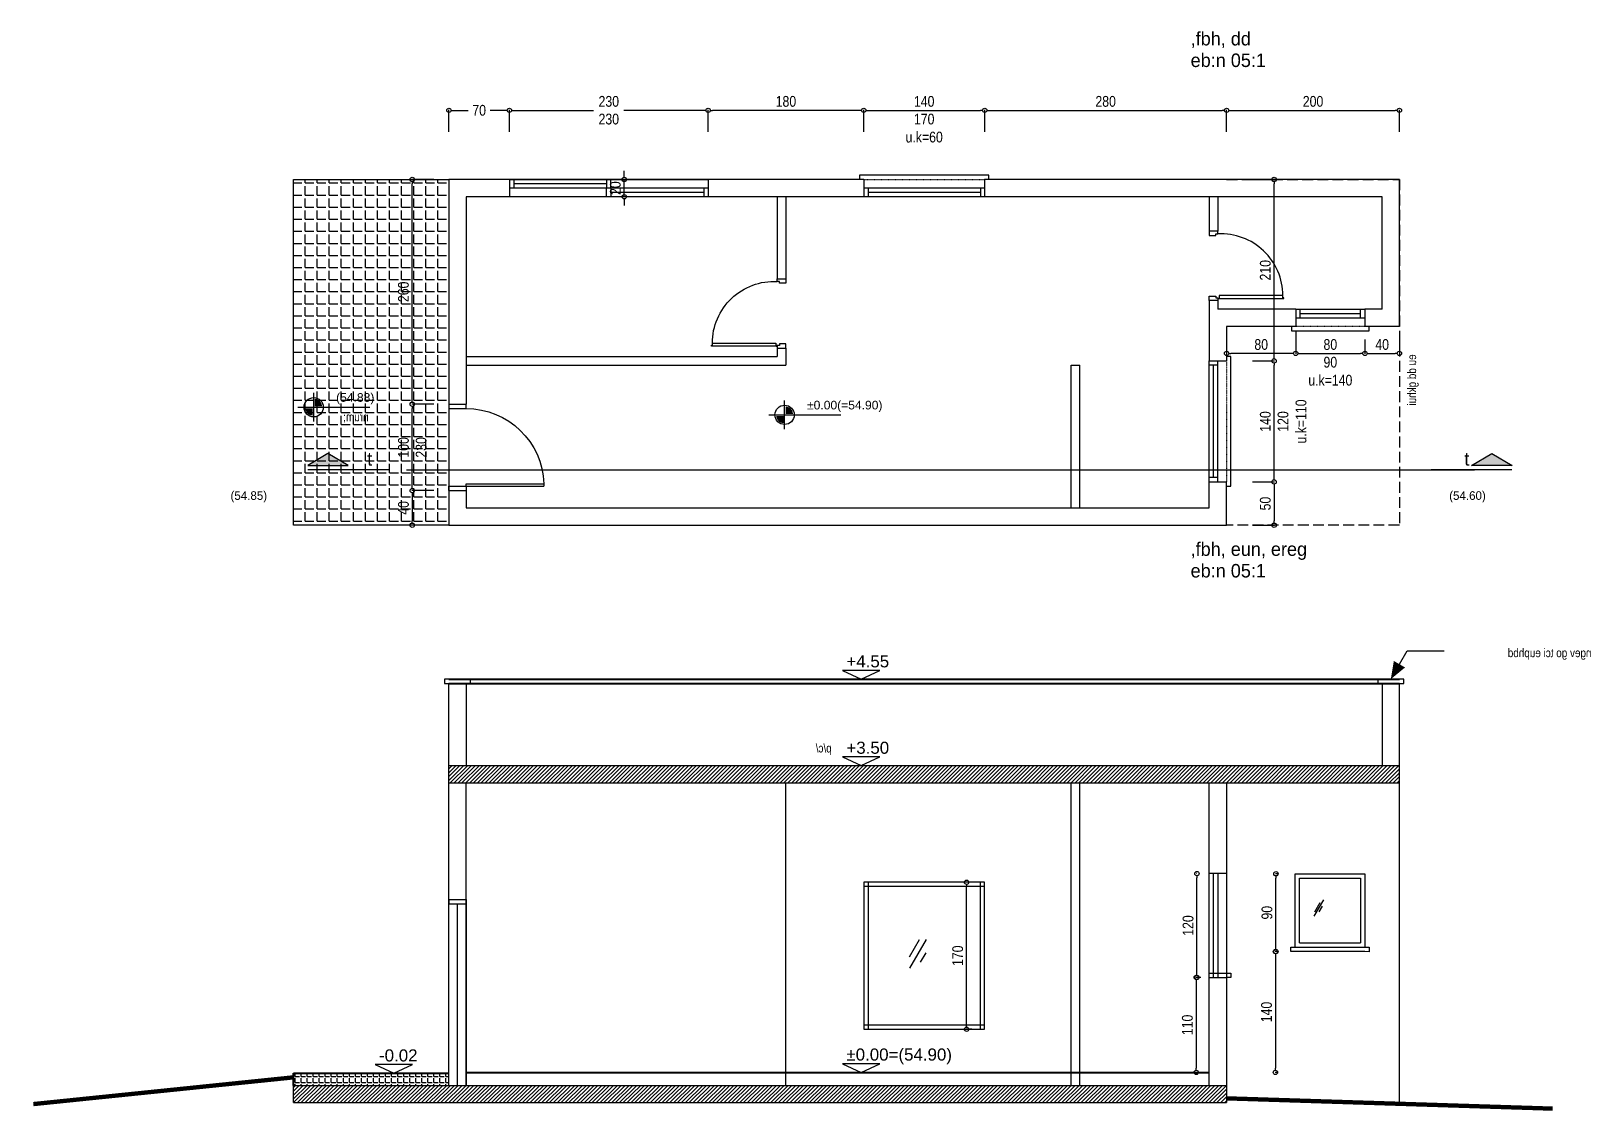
# Model space of a CAD drawing. Header units: millimetres. Extents: x 16987892 to 17014545, y 63475219 to 63484768.
# Drawn here: x 16997070 to 16998875, y 63480688 to 63481937 of the extents above; entities that cross this region are included whole.
import ezdxf

# ---------------------------------------------------------------- set-up
doc = ezdxf.new("R2010")
doc.units = ezdxf.units.MM
doc.header["$LTSCALE"] = 0.01
doc.linetypes.add('ACAD_ISO03W100', pattern=[30, 12, -18])
doc.linetypes.add('HIDDEN', pattern=[3.5, 2.5, -1])
for name, color, linetype in [('A-DIM', 6, 'Continuous'), ('DIM 50', 5, 'Continuous'), ('Dim-50', 8, 'Continuous'), ('DOOR', 4, 'Continuous'), ('Gray', 252, 'Continuous'), ('HID-2', 1, 'HIDDEN'), ('Hidden', 1, 'ACAD_ISO03W100'), ('Symbols', 1, 'Continuous'), ('Text50', 2, 'Continuous'), ('wall', 2, 'Continuous'), ('win', 2, 'Continuous'), ('Window', 6, 'Continuous')]:
    doc.layers.add(name, color=color, linetype=linetype)
doc.layers.add('MAB 2', color=160, linetype='Continuous', lineweight=40)
doc.styles.add('DIM', font='oron_.shx', dxfattribs={"width": 0.85})
doc.styles.add('MIRYL', font='techno_m')
doc.styles.add('mvt-mirym', font='mvt-mirym.shx')
doc.styles.add('ORON', font='oron_.shx')
doc.styles.get("Standard").update_dxf_attribs({"font": 'arial.ttf'})
doc.dimstyles.new('RIKI 1_50', dxfattribs={"dimscale": 5, "dimtxt": 2.5, "dimasz": 1, "dimexe": 0.1, "dimexo": 3, "dimgap": 0.8, "dimtad": 1, "dimdec": 1, "dimrnd": 1, "dimdsep": 46, "dimtxsty": 'DIM', "dimblk": 'DOTBLANK', "dimcen": 0.15, "dimdle": 0.1, "dimclrt": 7, "dimadec": 0, "dimazin": 0, "dimtfac": 1, "dimtdec": 1, "dimtix": 1, "dimtmove": 2, "dimatfit": 3, "dimfxl": 5, "dimfxlon": 1, "dimtolj": 1, "dimarcsym": 0})

# ---------------------------------------------------------------- blocks, each defined once
blk = doc.blocks.new('level')
for p, q in [((-36.4, 0), (129.8, 0)), ((0, -33.1), (0, 33.1))]:
    blk.add_line(p, q)
at = {"const_width": 16.9}
for points in [[(-10.7, -2.3, 0.414214), (-2.3, -10.7, -0.579856)], [(2.3, 10.7, -0.414214), (10.7, 2.3, 0.579856)]]:
    blk.add_lwpolyline(points, format="xyb", dxfattribs=at)
blk.add_circle((0, 0), 22.3)
blk.add_attdef('LEVEL', (51.9, 12.6), '', height=20)
blk = doc.blocks.new('_DotBlank')
at = {"color": 0, "linetype": 'ByBlock', "lineweight": -2}
blk.add_line((-0.5, 0), (-1, 0), dxfattribs=at)
blk.add_circle((0, 0), 0.5, dxfattribs=at)
blk = doc.blocks.new('*D472')
at = {"layer": 'DEFPOINTS', "color": 0, "ltscale": 100, "transparency": 16777216}
for p in [(16997756.8, 63481765.6), (16998453.9, 63481765.6), (16998433.9, 63481745.6)]:
    blk.add_point(p, dxfattribs=at)
at = {"layer": 'DIM 50', "color": 0, "lineweight": -2, "ltscale": 100, "transparency": 16777216}
for p, q in [((16997781.8, 63481765.6), (16997756.3, 63481765.6)), ((16997756.8, 63481770.6), (16997756.8, 63481775.6)), ((16997756.8, 63481745.6), (16997756.8, 63481765.6)), ((16997781.8, 63481745.6), (16997756.3, 63481745.6)), ((16997756.8, 63481740.6), (16997756.8, 63481735.6))]:
    blk.add_line(p, q, dxfattribs=at)
at = {"layer": 'DIM 50', "color": 0, "lineweight": -2, "ltscale": 100, "transparency": 16777216, "xscale": 5, "yscale": 5, "zscale": 5}
for p, rotation in [((16997756.8, 63481765.6), 270), ((16997756.8, 63481745.6), 90)]:
    blk.add_blockref('_DotBlank', p, dxfattribs=dict(at, rotation=rotation))
at = {"layer": 'DIM 50', "color": 7, "ltscale": 100, "transparency": 16777216, "insert": (16997746.5, 63481755.6), "char_height": 12.5, "attachment_point": 5, "rotation": 90, "style": 'DIM'}
blk.add_mtext('\\A1;20', dxfattribs=at)
blk = doc.blocks.new('sec')
h = blk.add_hatch(color=256)
h.dxf.hatch_style = 1
h.paths.add_polyline_path([(1000, 50), (750, 200), (500, 50)])
for p, q in [((500, 50), (750, 200)), ((750, 200), (1000, 50)), ((1000, 50), (500, 50))]:
    blk.add_line(p, q)
at = {"const_width": 20}
blk.add_lwpolyline([(0, 0), (1000, 0)], dxfattribs=at)
blk = doc.blocks.new('d100')
for p, q in [((-8, -20), (-8, -110)), ((-5, -20), (-8, -20)), ((-5, -20), (-5, -110)), ((-8, -110), (-5, -110))]:
    blk.add_line(p, q)
for points in [[(-100, 0), (-95, 0), (-95, -20), (-100, -20)], [(0, 0), (-5, 0), (-5, -20), (0, -20)]]:
    blk.add_lwpolyline(points)
blk.add_arc((-5, -20), 90, 180, 268.0898)
blk = doc.blocks.new('*D480')
at = {"layer": 'DEFPOINTS', "color": 0, "ltscale": 100, "transparency": 16777216}
for p in [(16997511.5, 63481505.6), (16997994.7, 63481505.6), (16997994.7, 63481405.6)]:
    blk.add_point(p, dxfattribs=at)
at = {"layer": 'DIM 50', "color": 0, "lineweight": -2, "ltscale": 100, "transparency": 16777216}
for p, q in [((16997536.5, 63481505.6), (16997511, 63481505.6)), ((16997511.5, 63481410.6), (16997511.5, 63481500.6)), ((16997536.5, 63481405.6), (16997511, 63481405.6))]:
    blk.add_line(p, q, dxfattribs=at)
at = {"layer": 'DIM 50', "color": 0, "lineweight": -2, "ltscale": 100, "transparency": 16777216, "xscale": 5, "yscale": 5, "zscale": 5}
for p, rotation in [((16997511.5, 63481505.6), 90), ((16997511.5, 63481405.6), 270)]:
    blk.add_blockref('_DotBlank', p, dxfattribs=dict(at, rotation=rotation))
at = {"layer": 'DIM 50', "color": 7, "ltscale": 100, "transparency": 16777216, "char_height": 12.5, "attachment_point": 5, "rotation": 90, "style": 'DIM'}
for s, insert in [('\\A1;100', (16997501.3, 63481455.6)), ('\\A1;230', (16997521.8, 63481455.6))]:
    blk.add_mtext(s, dxfattribs=dict(at, insert=insert))
blk = doc.blocks.new('*D481')
at = {"layer": 'DEFPOINTS', "color": 0, "ltscale": 100, "transparency": 16777216}
for p in [(16997511.5, 63481765.6), (16997553.9, 63481765.6), (16997994.7, 63481505.6)]:
    blk.add_point(p, dxfattribs=at)
at = {"layer": 'DIM 50', "color": 0, "lineweight": -2, "ltscale": 100, "transparency": 16777216}
for p, q in [((16997536.5, 63481765.6), (16997511, 63481765.6)), ((16997511.5, 63481510.6), (16997511.5, 63481760.6)), ((16997536.5, 63481505.6), (16997511, 63481505.6))]:
    blk.add_line(p, q, dxfattribs=at)
at = {"layer": 'DIM 50', "color": 0, "lineweight": -2, "ltscale": 100, "transparency": 16777216, "xscale": 5, "yscale": 5, "zscale": 5}
for p, rotation in [((16997511.5, 63481765.6), 90), ((16997511.5, 63481505.6), 270)]:
    blk.add_blockref('_DotBlank', p, dxfattribs=dict(at, rotation=rotation))
at = {"layer": 'DIM 50', "color": 7, "ltscale": 100, "transparency": 16777216, "insert": (16997501.3, 63481635.6), "char_height": 12.5, "attachment_point": 5, "rotation": 90, "style": 'DIM'}
blk.add_mtext('\\A1;260', dxfattribs=at)
blk = doc.blocks.new('*D489')
at = {"layer": 'DEFPOINTS', "color": 0, "ltscale": 100, "transparency": 16777216}
for p in [(16997994.7, 63481405.6), (16997511.5, 63481365.6), (16997553.9, 63481365.6)]:
    blk.add_point(p, dxfattribs=at)
at = {"layer": 'DIM 50', "color": 0, "lineweight": -2, "ltscale": 100, "transparency": 16777216}
for p, q in [((16997536.5, 63481405.6), (16997511, 63481405.6)), ((16997511.5, 63481400.6), (16997511.5, 63481370.6)), ((16997536.5, 63481365.6), (16997511, 63481365.6))]:
    blk.add_line(p, q, dxfattribs=at)
at = {"layer": 'DIM 50', "color": 0, "lineweight": -2, "ltscale": 100, "transparency": 16777216, "xscale": 5, "yscale": 5, "zscale": 5}
for p, rotation in [((16997511.5, 63481405.6), 90), ((16997511.5, 63481365.6), 270)]:
    blk.add_blockref('_DotBlank', p, dxfattribs=dict(at, rotation=rotation))
at = {"layer": 'DIM 50', "color": 7, "ltscale": 100, "transparency": 16777216, "insert": (16997501.3, 63481385.6), "char_height": 12.5, "attachment_point": 5, "rotation": 90, "style": 'DIM'}
blk.add_mtext('\\A1;40', dxfattribs=at)
blk = doc.blocks.new('*D482')
at = {"layer": 'DEFPOINTS', "color": 0, "ltscale": 100, "transparency": 16777216}
for p in [(16998323.6, 63481555.6), (16998508.9, 63481555.6), (16998323.6, 63481415.6)]:
    blk.add_point(p, dxfattribs=at)
at = {"layer": 'DIM 50', "color": 0, "lineweight": -2, "ltscale": 100, "transparency": 16777216}
for p, q in [((16998483.9, 63481555.6), (16998509.4, 63481555.6)), ((16998508.9, 63481420.6), (16998508.9, 63481550.6)), ((16998483.9, 63481415.6), (16998509.4, 63481415.6))]:
    blk.add_line(p, q, dxfattribs=at)
at = {"layer": 'DIM 50', "color": 0, "lineweight": -2, "ltscale": 100, "transparency": 16777216, "xscale": 5, "yscale": 5, "zscale": 5}
for p, rotation in [((16998508.9, 63481555.6), 90), ((16998508.9, 63481415.6), 270)]:
    blk.add_blockref('_DotBlank', p, dxfattribs=dict(at, rotation=rotation))
at = {"layer": 'DIM 50', "color": 7, "ltscale": 100, "transparency": 16777216, "char_height": 12.5, "attachment_point": 5, "rotation": 90, "style": 'DIM'}
for s, insert in [('\\A1;120\\Pu.k=110', (16998529.6, 63481485.6)), ('\\A1;140', (16998498.7, 63481485.6))]:
    blk.add_mtext(s, dxfattribs=dict(at, insert=insert))
blk = doc.blocks.new('*D483')
at = {"layer": 'DEFPOINTS', "color": 0, "ltscale": 100, "transparency": 16777216}
for p in [(16998323.6, 63481765.6), (16998508.9, 63481765.6), (16998323.6, 63481555.6)]:
    blk.add_point(p, dxfattribs=at)
at = {"layer": 'DIM 50', "color": 0, "lineweight": -2, "ltscale": 100, "transparency": 16777216}
for p, q in [((16998483.9, 63481765.6), (16998509.4, 63481765.6)), ((16998508.9, 63481560.6), (16998508.9, 63481760.6)), ((16998483.9, 63481555.6), (16998509.4, 63481555.6))]:
    blk.add_line(p, q, dxfattribs=at)
at = {"layer": 'DIM 50', "color": 0, "lineweight": -2, "ltscale": 100, "transparency": 16777216, "xscale": 5, "yscale": 5, "zscale": 5}
for p, rotation in [((16998508.9, 63481765.6), 90), ((16998508.9, 63481555.6), 270)]:
    blk.add_blockref('_DotBlank', p, dxfattribs=dict(at, rotation=rotation))
at = {"layer": 'DIM 50', "color": 7, "ltscale": 100, "transparency": 16777216, "insert": (16998498.7, 63481660.6), "char_height": 12.5, "attachment_point": 5, "rotation": 90, "style": 'DIM'}
blk.add_mtext('\\A1;210', dxfattribs=at)
blk = doc.blocks.new('*D490')
at = {"layer": 'DEFPOINTS', "color": 0, "ltscale": 100, "transparency": 16777216}
for p in [(16998323.6, 63481415.6), (16998323.6, 63481365.6), (16998508.9, 63481365.6)]:
    blk.add_point(p, dxfattribs=at)
at = {"layer": 'DIM 50', "color": 0, "lineweight": -2, "ltscale": 100, "transparency": 16777216}
for p, q in [((16998483.9, 63481415.6), (16998509.4, 63481415.6)), ((16998508.9, 63481410.6), (16998508.9, 63481370.6)), ((16998483.9, 63481365.6), (16998509.4, 63481365.6))]:
    blk.add_line(p, q, dxfattribs=at)
at = {"layer": 'DIM 50', "color": 0, "lineweight": -2, "ltscale": 100, "transparency": 16777216, "xscale": 5, "yscale": 5, "zscale": 5}
for p, rotation in [((16998508.9, 63481415.6), 90), ((16998508.9, 63481365.6), 270)]:
    blk.add_blockref('_DotBlank', p, dxfattribs=dict(at, rotation=rotation))
at = {"layer": 'DIM 50', "color": 7, "ltscale": 100, "transparency": 16777216, "insert": (16998498.7, 63481390.6), "char_height": 12.5, "attachment_point": 5, "rotation": 90, "style": 'DIM'}
blk.add_mtext('\\A1;50', dxfattribs=at)
blk = doc.blocks.new('*D484')
at = {"layer": 'DEFPOINTS', "color": 0, "ltscale": 100, "transparency": 16777216}
for p in [(16997853.9, 63481845.6), (16997623.9, 63481765.6), (16997853.9, 63481765.6)]:
    blk.add_point(p, dxfattribs=at)
at = {"layer": 'DIM 50', "color": 0, "lineweight": -2, "ltscale": 100, "transparency": 16777216}
for p, q in [((16997623.9, 63481820.6), (16997623.9, 63481846.1)), ((16997628.9, 63481845.6), (16997721.2, 63481845.6)), ((16997848.9, 63481845.6), (16997756.5, 63481845.6)), ((16997853.9, 63481820.6), (16997853.9, 63481846.1))]:
    blk.add_line(p, q, dxfattribs=at)
at = {"layer": 'DIM 50', "color": 0, "lineweight": -2, "ltscale": 100, "transparency": 16777216, "xscale": 5, "yscale": 5, "zscale": 5, "rotation": 180}
blk.add_blockref('_DotBlank', (16997623.9, 63481845.6), dxfattribs=at)
at = {"layer": 'DIM 50', "color": 0, "lineweight": -2, "ltscale": 100, "transparency": 16777216, "xscale": 5, "yscale": 5, "zscale": 5}
blk.add_blockref('_DotBlank', (16997853.9, 63481845.6), dxfattribs=at)
at = {"layer": 'DIM 50', "color": 7, "ltscale": 100, "transparency": 16777216, "char_height": 12.5, "attachment_point": 5, "style": 'DIM'}
for insert in [(16997738.9, 63481855.9), (16997738.9, 63481835.4)]:
    blk.add_mtext('\\A1;230', dxfattribs=dict(at, insert=insert))
blk = doc.blocks.new('*D485')
at = {"layer": 'DEFPOINTS', "color": 0, "ltscale": 100, "transparency": 16777216}
for p in [(16998173.9, 63481845.6), (16998033.9, 63481765.6), (16998173.9, 63481765.6)]:
    blk.add_point(p, dxfattribs=at)
at = {"layer": 'DIM 50', "color": 0, "lineweight": -2, "ltscale": 100, "transparency": 16777216}
for p, q in [((16998033.9, 63481820.6), (16998033.9, 63481846.1)), ((16998038.9, 63481845.6), (16998168.9, 63481845.6)), ((16998173.9, 63481820.6), (16998173.9, 63481846.1))]:
    blk.add_line(p, q, dxfattribs=at)
at = {"layer": 'DIM 50', "color": 0, "lineweight": -2, "ltscale": 100, "transparency": 16777216, "xscale": 5, "yscale": 5, "zscale": 5, "rotation": 180}
blk.add_blockref('_DotBlank', (16998033.9, 63481845.6), dxfattribs=at)
at = {"layer": 'DIM 50', "color": 0, "lineweight": -2, "ltscale": 100, "transparency": 16777216, "xscale": 5, "yscale": 5, "zscale": 5}
blk.add_blockref('_DotBlank', (16998173.9, 63481845.6), dxfattribs=at)
at = {"layer": 'DIM 50', "color": 7, "ltscale": 100, "transparency": 16777216, "char_height": 12.5, "attachment_point": 5, "style": 'DIM'}
for s, insert in [('\\A1;140', (16998103.9, 63481855.9)), ('\\A1;170\\Pu.k=60', (16998103.9, 63481825))]:
    blk.add_mtext(s, dxfattribs=dict(at, insert=insert))
blk = doc.blocks.new('*D486')
at = {"layer": 'DEFPOINTS', "color": 0, "ltscale": 100, "transparency": 16777216}
for p in [(16998453.9, 63481845.6), (16998173.9, 63481765.6), (16998453.9, 63481765.6)]:
    blk.add_point(p, dxfattribs=at)
at = {"layer": 'DIM 50', "color": 0, "lineweight": -2, "ltscale": 100, "transparency": 16777216}
for p, q in [((16998173.9, 63481820.6), (16998173.9, 63481846.1)), ((16998178.9, 63481845.6), (16998448.9, 63481845.6)), ((16998453.9, 63481820.6), (16998453.9, 63481846.1))]:
    blk.add_line(p, q, dxfattribs=at)
at = {"layer": 'DIM 50', "color": 0, "lineweight": -2, "ltscale": 100, "transparency": 16777216, "xscale": 5, "yscale": 5, "zscale": 5, "rotation": 180}
blk.add_blockref('_DotBlank', (16998173.9, 63481845.6), dxfattribs=at)
at = {"layer": 'DIM 50', "color": 0, "lineweight": -2, "ltscale": 100, "transparency": 16777216, "xscale": 5, "yscale": 5, "zscale": 5}
blk.add_blockref('_DotBlank', (16998453.9, 63481845.6), dxfattribs=at)
at = {"layer": 'DIM 50', "color": 7, "ltscale": 100, "transparency": 16777216, "insert": (16998313.9, 63481855.9), "char_height": 12.5, "attachment_point": 5, "style": 'DIM'}
blk.add_mtext('\\A1;280', dxfattribs=at)
blk = doc.blocks.new('*D491')
at = {"layer": 'DEFPOINTS', "color": 0, "ltscale": 100, "transparency": 16777216}
for p in [(16997853.9, 63481845.6), (16997853.9, 63481765.6), (16998033.9, 63481765.6)]:
    blk.add_point(p, dxfattribs=at)
at = {"layer": 'DIM 50', "color": 0, "lineweight": -2, "ltscale": 100, "transparency": 16777216}
for p, q in [((16997853.9, 63481820.6), (16997853.9, 63481846.1)), ((16998028.9, 63481845.6), (16997858.9, 63481845.6)), ((16998033.9, 63481820.6), (16998033.9, 63481846.1))]:
    blk.add_line(p, q, dxfattribs=at)
at = {"layer": 'DIM 50', "color": 0, "lineweight": -2, "ltscale": 100, "transparency": 16777216, "xscale": 5, "yscale": 5, "zscale": 5, "rotation": 180}
blk.add_blockref('_DotBlank', (16997853.9, 63481845.6), dxfattribs=at)
at = {"layer": 'DIM 50', "color": 0, "lineweight": -2, "ltscale": 100, "transparency": 16777216, "xscale": 5, "yscale": 5, "zscale": 5}
blk.add_blockref('_DotBlank', (16998033.9, 63481845.6), dxfattribs=at)
at = {"layer": 'DIM 50', "color": 7, "ltscale": 100, "transparency": 16777216, "insert": (16997943.9, 63481855.9), "char_height": 12.5, "attachment_point": 5, "style": 'DIM'}
blk.add_mtext('\\A1;180', dxfattribs=at)
blk = doc.blocks.new('*D487')
at = {"layer": 'DEFPOINTS', "color": 0, "ltscale": 100, "transparency": 16777216}
for p in [(16997553.9, 63481845.6), (16997553.9, 63481765.6), (16997623.9, 63481765.6)]:
    blk.add_point(p, dxfattribs=at)
at = {"layer": 'DIM 50', "color": 0, "lineweight": -2, "ltscale": 100, "transparency": 16777216}
for p, q in [((16997553.9, 63481820.6), (16997553.9, 63481846.1)), ((16997558.9, 63481845.6), (16997576.3, 63481845.6)), ((16997618.9, 63481845.6), (16997601.5, 63481845.6)), ((16997623.9, 63481820.6), (16997623.9, 63481846.1))]:
    blk.add_line(p, q, dxfattribs=at)
at = {"layer": 'DIM 50', "color": 0, "lineweight": -2, "ltscale": 100, "transparency": 16777216, "xscale": 5, "yscale": 5, "zscale": 5, "rotation": 180}
blk.add_blockref('_DotBlank', (16997553.9, 63481845.6), dxfattribs=at)
at = {"layer": 'DIM 50', "color": 0, "lineweight": -2, "ltscale": 100, "transparency": 16777216, "xscale": 5, "yscale": 5, "zscale": 5}
blk.add_blockref('_DotBlank', (16997623.9, 63481845.6), dxfattribs=at)
at = {"layer": 'DIM 50', "color": 7, "ltscale": 100, "transparency": 16777216, "insert": (16997588.9, 63481845.6), "char_height": 12.5, "attachment_point": 5, "style": 'DIM'}
blk.add_mtext('\\A1;70', dxfattribs=at)
blk = doc.blocks.new('*D488')
at = {"layer": 'DEFPOINTS', "color": 0, "ltscale": 100, "transparency": 16777216}
for p in [(16998653.9, 63481845.6), (16998453.9, 63481765.6), (16998653.9, 63481765.6)]:
    blk.add_point(p, dxfattribs=at)
at = {"layer": 'DIM 50', "color": 0, "lineweight": -2, "ltscale": 100, "transparency": 16777216}
for p, q in [((16998453.9, 63481820.6), (16998453.9, 63481846.1)), ((16998458.9, 63481845.6), (16998648.9, 63481845.6)), ((16998653.9, 63481820.6), (16998653.9, 63481846.1))]:
    blk.add_line(p, q, dxfattribs=at)
at = {"layer": 'DIM 50', "color": 0, "lineweight": -2, "ltscale": 100, "transparency": 16777216, "xscale": 5, "yscale": 5, "zscale": 5, "rotation": 180}
blk.add_blockref('_DotBlank', (16998453.9, 63481845.6), dxfattribs=at)
at = {"layer": 'DIM 50', "color": 0, "lineweight": -2, "ltscale": 100, "transparency": 16777216, "xscale": 5, "yscale": 5, "zscale": 5}
blk.add_blockref('_DotBlank', (16998653.9, 63481845.6), dxfattribs=at)
at = {"layer": 'DIM 50', "color": 7, "ltscale": 100, "transparency": 16777216, "insert": (16998553.9, 63481855.9), "char_height": 12.5, "attachment_point": 5, "style": 'DIM'}
blk.add_mtext('\\A1;200', dxfattribs=at)
blk = doc.blocks.new('D080W10R')
for points in [[(-2.1, 11.5), (-2.1, 86.1), (-3.1, 86.1), (-3.1, 85.1), (-5.6, 85.1), (-5.6, 11.5)], [(-75, 0), (-75, 7.5), (-77, 7.5), (-77, 10), (-80, 10), (-80, 0)], [(-5, 0), (-5, 7.5), (-3, 7.5), (-3, 10), (0, 10), (0, 0)]]:
    blk.add_lwpolyline(points, close=True)
blk.add_circle((-2.5, 10.8), 0.5)
blk.add_arc((-5.6, 13.6), 71.5, 90, 182.8935)
blk = doc.blocks.new('*D492')
at = {"layer": 'DEFPOINTS', "color": 0, "ltscale": 100, "transparency": 16777216}
for p in [(16998533.9, 63481605.6), (16998613.9, 63481595.6), (16998613.9, 63481564.4)]:
    blk.add_point(p, dxfattribs=at)
at = {"layer": 'DIM 50', "color": 0, "lineweight": -2, "ltscale": 100, "transparency": 16777216}
for p, q in [((16998533.9, 63481589.4), (16998533.9, 63481563.9)), ((16998613.9, 63481580.6), (16998613.9, 63481563.9)), ((16998538.9, 63481564.4), (16998608.9, 63481564.4))]:
    blk.add_line(p, q, dxfattribs=at)
at = {"layer": 'DIM 50', "color": 0, "lineweight": -2, "ltscale": 100, "transparency": 16777216, "xscale": 5, "yscale": 5, "zscale": 5, "rotation": 180}
blk.add_blockref('_DotBlank', (16998533.9, 63481564.4), dxfattribs=at)
at = {"layer": 'DIM 50', "color": 0, "lineweight": -2, "ltscale": 100, "transparency": 16777216, "xscale": 5, "yscale": 5, "zscale": 5}
blk.add_blockref('_DotBlank', (16998613.9, 63481564.4), dxfattribs=at)
at = {"layer": 'DIM 50', "color": 7, "ltscale": 100, "transparency": 16777216, "char_height": 12.5, "attachment_point": 5, "style": 'DIM'}
for s, insert in [('\\A1;80', (16998573.9, 63481574.6)), ('\\A1;90\\Pu.k=140', (16998573.9, 63481543.7))]:
    blk.add_mtext(s, dxfattribs=dict(at, insert=insert))
blk = doc.blocks.new('*D493')
at = {"layer": 'DEFPOINTS', "color": 0, "ltscale": 100, "transparency": 16777216}
for p in [(16998613.9, 63481595.6), (16998653.9, 63481595.6), (16998653.9, 63481564.4)]:
    blk.add_point(p, dxfattribs=at)
at = {"layer": 'DIM 50', "color": 0, "lineweight": -2, "ltscale": 100, "transparency": 16777216}
for p, q in [((16998613.9, 63481580.6), (16998613.9, 63481563.9)), ((16998653.9, 63481580.6), (16998653.9, 63481563.9)), ((16998618.9, 63481564.4), (16998648.9, 63481564.4))]:
    blk.add_line(p, q, dxfattribs=at)
at = {"layer": 'DIM 50', "color": 0, "lineweight": -2, "ltscale": 100, "transparency": 16777216, "xscale": 5, "yscale": 5, "zscale": 5, "rotation": 180}
blk.add_blockref('_DotBlank', (16998613.9, 63481564.4), dxfattribs=at)
at = {"layer": 'DIM 50', "color": 0, "lineweight": -2, "ltscale": 100, "transparency": 16777216, "xscale": 5, "yscale": 5, "zscale": 5}
blk.add_blockref('_DotBlank', (16998653.9, 63481564.4), dxfattribs=at)
at = {"layer": 'DIM 50', "color": 7, "ltscale": 100, "transparency": 16777216, "insert": (16998633.9, 63481574.6), "char_height": 12.5, "attachment_point": 5, "style": 'DIM'}
blk.add_mtext('\\A1;40', dxfattribs=at)
blk = doc.blocks.new('*D494')
at = {"layer": 'DEFPOINTS', "color": 0, "ltscale": 100, "transparency": 16777216}
for p in [(16998533.9, 63481605.6), (16998453.9, 63481595.6), (16998453.9, 63481564.4)]:
    blk.add_point(p, dxfattribs=at)
at = {"layer": 'DIM 50', "color": 0, "lineweight": -2, "ltscale": 100, "transparency": 16777216}
for p, q in [((16998453.9, 63481580.6), (16998453.9, 63481563.9)), ((16998533.9, 63481589.4), (16998533.9, 63481563.9)), ((16998528.9, 63481564.4), (16998458.9, 63481564.4))]:
    blk.add_line(p, q, dxfattribs=at)
at = {"layer": 'DIM 50', "color": 0, "lineweight": -2, "ltscale": 100, "transparency": 16777216, "xscale": 5, "yscale": 5, "zscale": 5, "rotation": 180}
blk.add_blockref('_DotBlank', (16998453.9, 63481564.4), dxfattribs=at)
at = {"layer": 'DIM 50', "color": 0, "lineweight": -2, "ltscale": 100, "transparency": 16777216, "xscale": 5, "yscale": 5, "zscale": 5}
blk.add_blockref('_DotBlank', (16998533.9, 63481564.4), dxfattribs=at)
at = {"layer": 'DIM 50', "color": 7, "ltscale": 100, "transparency": 16777216, "insert": (16998493.9, 63481574.6), "char_height": 12.5, "attachment_point": 5, "style": 'DIM'}
blk.add_mtext('\\A1;80', dxfattribs=at)
blk = doc.blocks.new('miflas')
blk.add_lwpolyline([(0, 0), (10.83, 5), (-10.83, 5)], close=True)
blk.add_attdef('MIFLAS', (-8.53, 6.84), '', height=7)
blk = doc.blocks.new('door-side')
at = {"layer": 'DOOR', "ltscale": 100}
for p, q in [((0, 0), (0, 215)), ((0, 215), (0, 210)), ((0, 210), (20, 210)), ((10, 0), (10, 210)), ((20, 215), (20, 0))]:
    blk.add_line(p, q, dxfattribs=at)
at = {"layer": 'wall', "ltscale": 100}
blk.add_line((0, 215), (20, 215), dxfattribs=at)
blk = doc.blocks.new('*D771')
at = {"layer": 'A-DIM', "color": 0, "lineweight": -2, "ltscale": 100, "transparency": 16777216}
for p, q in [((16998158.9, 63480952.4), (16998152.5, 63480952.4)), ((16998153, 63480787.4), (16998153, 63480947.4)), ((16998158.9, 63480782.4), (16998152.5, 63480782.4))]:
    blk.add_line(p, q, dxfattribs=at)
at = {"layer": 'DEFPOINTS', "color": 0, "ltscale": 100, "transparency": 16777216}
for p in [(16998153, 63480952.4), (16998173.9, 63480952.4), (16998173.9, 63480782.4)]:
    blk.add_point(p, dxfattribs=at)
at = {"layer": 'A-DIM', "color": 0, "lineweight": -2, "ltscale": 100, "transparency": 16777216, "xscale": 5, "yscale": 5, "zscale": 5}
for p, rotation in [((16998153, 63480952.4), 90), ((16998153, 63480782.4), 270)]:
    blk.add_blockref('_DotBlank', p, dxfattribs=dict(at, rotation=rotation))
at = {"layer": 'A-DIM', "color": 7, "ltscale": 100, "transparency": 16777216, "insert": (16998142.7, 63480867.4), "char_height": 12.5, "attachment_point": 5, "rotation": 90, "style": 'DIM'}
blk.add_mtext('\\A1;170', dxfattribs=at)
blk = doc.blocks.new('*D772')
at = {"layer": 'A-DIM', "color": 0, "lineweight": -2, "ltscale": 100, "transparency": 16777216}
for p, q in [((16998419.5, 63480962.4), (16998419, 63480962.4)), ((16998419.5, 63480847.4), (16998419.5, 63480957.4)), ((16998423.9, 63480842.4), (16998419, 63480842.4))]:
    blk.add_line(p, q, dxfattribs=at)
at = {"layer": 'DEFPOINTS', "color": 0, "ltscale": 100, "transparency": 16777216}
for p in [(16998419.5, 63480962.4), (16998433.9, 63480962.4), (16998438.9, 63480842.4)]:
    blk.add_point(p, dxfattribs=at)
at = {"layer": 'A-DIM', "color": 0, "lineweight": -2, "ltscale": 100, "transparency": 16777216, "xscale": 5, "yscale": 5, "zscale": 5}
for p, rotation in [((16998419.5, 63480962.4), 90), ((16998419.5, 63480842.4), 270)]:
    blk.add_blockref('_DotBlank', p, dxfattribs=dict(at, rotation=rotation))
at = {"layer": 'A-DIM', "color": 7, "ltscale": 100, "transparency": 16777216, "insert": (16998409.3, 63480902.4), "char_height": 12.5, "attachment_point": 5, "rotation": 90, "style": 'DIM'}
blk.add_mtext('\\A1;120', dxfattribs=at)
blk = doc.blocks.new('*D773')
at = {"layer": 'A-DIM', "color": 0, "lineweight": -2, "ltscale": 100, "transparency": 16777216}
for p, q in [((16998513.2, 63480962.2), (16998510.4, 63480962.2)), ((16998510.9, 63480877.2), (16998510.9, 63480957.2)), ((16998513.2, 63480872.2), (16998510.4, 63480872.2))]:
    blk.add_line(p, q, dxfattribs=at)
at = {"layer": 'DEFPOINTS', "color": 0, "ltscale": 100, "transparency": 16777216}
for p in [(16998510.9, 63480962.2), (16998528.2, 63480962.2), (16998528.2, 63480872.2)]:
    blk.add_point(p, dxfattribs=at)
at = {"layer": 'A-DIM', "color": 0, "lineweight": -2, "ltscale": 100, "transparency": 16777216, "xscale": 5, "yscale": 5, "zscale": 5}
for p, rotation in [((16998510.9, 63480962.2), 90), ((16998510.9, 63480872.2), 270)]:
    blk.add_blockref('_DotBlank', p, dxfattribs=dict(at, rotation=rotation))
at = {"layer": 'A-DIM', "color": 7, "ltscale": 100, "transparency": 16777216, "insert": (16998500.6, 63480917.2), "char_height": 12.5, "attachment_point": 5, "rotation": 90, "style": 'DIM'}
blk.add_mtext('\\A1;90', dxfattribs=at)
blk = doc.blocks.new('*D774')
at = {"layer": 'A-DIM', "color": 0, "lineweight": -2, "ltscale": 100, "transparency": 16777216}
for p, q in [((16998418.9, 63480842.4), (16998418.3, 63480842.4)), ((16998418.8, 63480837.4), (16998418.8, 63480737.4)), ((16998418.9, 63480732.4), (16998418.3, 63480732.4))]:
    blk.add_line(p, q, dxfattribs=at)
at = {"layer": 'DEFPOINTS', "color": 0, "ltscale": 100, "transparency": 16777216}
for p in [(16998433.9, 63480842.4), (16998418.8, 63480732.4), (16998433.9, 63480732.4)]:
    blk.add_point(p, dxfattribs=at)
at = {"layer": 'A-DIM', "color": 0, "lineweight": -2, "ltscale": 100, "transparency": 16777216, "xscale": 5, "yscale": 5, "zscale": 5}
for p, rotation in [((16998418.8, 63480842.4), 90), ((16998418.8, 63480732.4), 270)]:
    blk.add_blockref('_DotBlank', p, dxfattribs=dict(at, rotation=rotation))
at = {"layer": 'A-DIM', "color": 7, "ltscale": 100, "transparency": 16777216, "insert": (16998408.5, 63480787.4), "char_height": 12.5, "attachment_point": 5, "rotation": 90, "style": 'DIM'}
blk.add_mtext('\\A1;110', dxfattribs=at)
blk = doc.blocks.new('*D775')
at = {"layer": 'A-DIM', "color": 0, "lineweight": -2, "ltscale": 100, "transparency": 16777216}
for p, q in [((16998513.2, 63480872.2), (16998509.9, 63480872.2)), ((16998510.4, 63480867.2), (16998510.4, 63480737.4)), ((16998513.2, 63480732.4), (16998509.9, 63480732.4))]:
    blk.add_line(p, q, dxfattribs=at)
at = {"layer": 'DEFPOINTS', "color": 0, "ltscale": 100, "transparency": 16777216}
for p in [(16998528.2, 63480872.2), (16998510.4, 63480732.4), (16998528.2, 63480732.4)]:
    blk.add_point(p, dxfattribs=at)
at = {"layer": 'A-DIM', "color": 0, "lineweight": -2, "ltscale": 100, "transparency": 16777216, "xscale": 5, "yscale": 5, "zscale": 5}
for p, rotation in [((16998510.4, 63480872.2), 90), ((16998510.4, 63480732.4), 270)]:
    blk.add_blockref('_DotBlank', p, dxfattribs=dict(at, rotation=rotation))
at = {"layer": 'A-DIM', "color": 7, "ltscale": 100, "transparency": 16777216, "insert": (16998500.1, 63480802.3), "char_height": 12.5, "attachment_point": 5, "rotation": 90, "style": 'DIM'}
blk.add_mtext('\\A1;140', dxfattribs=at)

msp = doc.modelspace()

# ---------------------------------------------------------------- hatches: boundary and pattern name
at = {"layer": 'Gray', "ltscale": 100}
h = msp.add_hatch(dxfattribs=at)
h.set_pattern_fill('ANGLE', color=256, scale=2)
h.set_pattern_definition([(0, (4000, -7e-09), (0, 13.97), [10.16, -3.81]), (90, (4000, -7e-09), (-13.97, 9e-16), [10.16, -3.81])])
h.paths.add_polyline_path([(16997553.88, 63481365.61), (16997373.88, 63481365.61), (16997373.88, 63481765.61), (16997553.88, 63481765.61)])
h = msp.add_hatch(dxfattribs=at)
h.set_pattern_fill('ANSI31', color=256)
h.paths.add_polyline_path([(16998653.88, 63481087.42), (16997553.88, 63481087.42), (16997553.88, 63481067.42), (16998653.88, 63481067.42)])
h = msp.add_hatch(dxfattribs=at)
h.set_pattern_fill('ANGLE', color=256)
h.set_pattern_definition([(0, (0, 0), (0, 6.985), [5.08, -1.905]), (90, (0, 0), (-6.985, 4e-16), [5.08, -1.905])])
h.paths.add_polyline_path([(16997553.88, 63480731.42), (16997373.88, 63480731.42), (16997373.88, 63480717.42), (16997553.88, 63480717.42)])
h = msp.add_hatch(dxfattribs=at)
h.set_pattern_fill('ANSI31', color=256)
h.paths.add_polyline_path([(16998453.88, 63480697.42), (16998453.88, 63480717.42), (16997373.88, 63480717.42), (16997373.88, 63480697.42)])

# ---------------------------------------------------------------- linework, layer by layer
at = {"layer": 'DOOR', "ltscale": 100}
for p, q in [((16997373.88, 63481365.61), (16997373.88, 63481765.61)), ((16997373.88, 63481765.61), (16997553.88, 63481765.61)), ((16997553.88, 63481505.61), (16997553.88, 63481405.61)), ((16997553.88, 63481365.61), (16997373.88, 63481365.61))]:
    msp.add_line(p, q, dxfattribs=at)
at = {"layer": 'HID-2', "ltscale": 500}
msp.add_lwpolyline([(16998453.88, 63481765.61), (16998653.88, 63481765.61), (16998653.88, 63481365.61), (16998453.88, 63481365.61)], dxfattribs=at)
at = {"layer": 'Hidden'}
for p, q in [((16998033.88, 63481765.6), (16998173.88, 63481765.61)), ((16998613.88, 63481595.6), (16998533.88, 63481595.6)), ((16998453.88, 63481555.61), (16998453.88, 63481415.61))]:
    msp.add_line(p, q, dxfattribs=at)
at = {"layer": 'MAB 2', "ltscale": 100}
for p, q in [((16997553.88, 63481187.42), (16998653.88, 63481187.42)), ((16997553.88, 63481182.42), (16998653.88, 63481182.42)), ((16997373.88, 63480731.42), (16997553.88, 63480731.42)), ((16997373.88, 63480717.42), (16997373.88, 63480731.42)), ((16997573.88, 63480732.42), (16998433.88, 63480732.42))]:
    msp.add_line(p, q, dxfattribs=at)
at = {"layer": 'Symbols', "ltscale": 100}
msp.add_line((16997504.72, 63481429.83), (16998740.85, 63481429.83), dxfattribs=at)
at = {"layer": 'wall', "ltscale": 100}
for p, q in [((16997553.88, 63481765.61), (16997553.88, 63481505.61)), ((16997623.88, 63481765.61), (16997553.88, 63481765.61)), ((16998033.88, 63481765.61), (16997853.88, 63481765.61)), ((16998653.88, 63481765.61), (16998173.88, 63481765.61)), ((16998653.88, 63481595.61), (16998653.88, 63481765.61)), ((16997573.88, 63481745.61), (16997573.88, 63481505.61)), ((16997623.88, 63481745.61), (16997573.88, 63481745.61)), ((16998033.88, 63481745.61), (16997853.88, 63481745.61)), ((16997933.88, 63481745.61), (16997933.88, 63481650.61)), ((16997943.88, 63481745.61), (16997943.88, 63481650.61)), ((16998633.88, 63481745.61), (16998173.88, 63481745.61)), ((16998433.88, 63481745.61), (16998433.88, 63481705.61)), ((16998443.88, 63481745.61), (16998443.88, 63481705.61)), ((16998633.88, 63481615.61), (16998633.88, 63481745.61)), ((16998443.88, 63481705.61), (16998433.88, 63481705.61)), ((16997933.88, 63481650.61), (16997943.88, 63481650.61)), ((16998443.88, 63481625.61), (16998433.88, 63481625.61)), ((16998433.88, 63481625.61), (16998433.88, 63481615.61)), ((16998433.88, 63481615.61), (16998433.88, 63481555.61)), ((16998443.88, 63481625.61), (16998443.88, 63481615.61)), ((16998533.88, 63481615.61), (16998443.88, 63481615.61)), ((16998533.88, 63481615.6), (16998533.88, 63481595.6)), ((16998633.88, 63481615.61), (16998613.88, 63481615.61)), ((16998613.88, 63481615.61), (16998613.88, 63481595.61)), ((16998533.88, 63481595.61), (16998453.88, 63481595.61)), ((16998453.88, 63481595.61), (16998453.88, 63481555.61)), ((16998653.88, 63481595.61), (16998613.88, 63481595.61)), ((16997573.88, 63481560.61), (16997933.88, 63481560.61)), ((16997933.88, 63481570.61), (16997943.88, 63481570.61)), ((16997933.88, 63481570.61), (16997933.88, 63481560.61)), ((16997943.88, 63481570.61), (16997943.88, 63481550.61)), ((16997573.88, 63481550.61), (16997943.88, 63481550.61)), ((16998273.88, 63481385.61), (16998273.88, 63481550.61)), ((16998273.88, 63481550.61), (16998283.88, 63481550.61)), ((16998283.88, 63481385.61), (16998283.88, 63481550.61)), ((16998433.87, 63481555.61), (16998453.87, 63481555.61)), ((16997553.88, 63481505.61), (16997573.88, 63481505.61)), ((16998433.88, 63481385.61), (16998433.88, 63481415.61)), ((16998433.88, 63481415.61), (16998453.88, 63481415.61)), ((16998453.88, 63481365.61), (16998453.88, 63481415.61)), ((16997553.88, 63481405.61), (16997553.88, 63481365.61)), ((16997553.88, 63481405.61), (16997573.88, 63481405.61)), ((16997573.88, 63481405.61), (16997573.88, 63481385.61)), ((16997573.88, 63481385.61), (16998433.88, 63481385.61)), ((16997553.88, 63481365.61), (16998453.88, 63481365.61)), ((16998653.88, 63481204.74), (16998662.76, 63481220.13)), ((16998662.76, 63481220.13), (16998705.81, 63481220.13)), ((16997553.88, 63481187.42), (16997548.88, 63481187.42)), ((16997548.88, 63481187.42), (16997548.88, 63481182.42)), ((16997548.88, 63481182.42), (16997573.88, 63481182.42)), ((16997553.88, 63481187.42), (16997573.88, 63481187.42)), ((16997553.88, 63481087.42), (16997553.88, 63481182.42)), ((16997578.88, 63481187.42), (16997573.88, 63481187.42)), ((16997573.88, 63481182.42), (16997573.88, 63481087.42)), ((16997573.88, 63481182.42), (16997578.88, 63481182.42)), ((16997578.88, 63481182.42), (16997578.88, 63481187.42)), ((16998633.88, 63481187.42), (16998628.88, 63481187.42)), ((16998628.88, 63481187.42), (16998628.88, 63481182.42)), ((16998628.88, 63481182.42), (16998653.88, 63481182.42)), ((16998628.88, 63481182.42), (16998633.88, 63481182.42)), ((16998653.88, 63481187.42), (16998633.88, 63481187.42)), ((16998633.88, 63481182.42), (16998633.88, 63481087.42)), ((16998658.88, 63481187.42), (16998653.88, 63481187.42)), ((16998653.88, 63481087.42), (16998653.88, 63481182.42)), ((16998653.88, 63481182.42), (16998658.88, 63481182.42)), ((16998658.88, 63481182.42), (16998658.88, 63481187.42)), ((16997553.88, 63480717.42), (16997553.88, 63481087.42)), ((16997553.88, 63481087.42), (16998653.88, 63481087.42)), ((16998653.88, 63480697.42), (16998653.88, 63481087.42)), ((16997553.88, 63480717.42), (16997553.88, 63481067.42)), ((16997553.88, 63481067.42), (16998653.88, 63481067.42)), ((16997573.88, 63480717.42), (16997573.88, 63481067.42)), ((16997943.88, 63480717.42), (16997943.88, 63481067.42)), ((16998273.88, 63480717.42), (16998273.88, 63481067.42)), ((16998283.88, 63480717.42), (16998283.88, 63481067.42)), ((16998433.88, 63480962.42), (16998433.88, 63481067.42)), ((16998433.88, 63481067.42), (16998453.88, 63481067.42)), ((16998453.88, 63481067.42), (16998453.88, 63480962.42)), ((16998453.88, 63480962.42), (16998433.88, 63480962.42)), ((16998433.88, 63480717.42), (16998433.88, 63480842.42)), ((16998433.88, 63480842.42), (16998453.88, 63480842.42)), ((16998453.88, 63480842.42), (16998453.88, 63480697.42)), ((16997373.88, 63480697.42), (16997373.88, 63480717.42))]:
    msp.add_line(p, q, dxfattribs=at)
at = {"layer": 'wall'}
for p, q in [((16997623.88, 63481765.61), (16997623.88, 63481745.61)), ((16997853.88, 63481765.61), (16997853.88, 63481745.62)), ((16998033.88, 63481765.6), (16998033.88, 63481745.61)), ((16998173.88, 63481765.61), (16998173.88, 63481745.62))]:
    msp.add_line(p, q, dxfattribs=at)
at = {"layer": 'wall', "ltscale": 100}
msp.add_lwpolyline([(16998643.88, 63481187.42, 0, 15, 0), (16998653.88, 63481204.74, 15, 15, 0)], format="xyseb", dxfattribs=at)
at = {"layer": 'wall', "ltscale": 100, "const_width": 5}
for points in [[(16997373.37, 63480726.64), (16997072.97, 63480695.77)], [(16998453.88, 63480702.42), (16998831.31, 63480690.5)]]:
    msp.add_lwpolyline(points, dxfattribs=at)
at = {"layer": 'win', "ltscale": 100}
for p, q in [((16997373.88, 63480717.42), (16998453.88, 63480717.42)), ((16997373.88, 63480697.42), (16998453.88, 63480697.42))]:
    msp.add_line(p, q, dxfattribs=at)
at = {"layer": 'Window'}
for p, q in [((16997853.88, 63481765.62), (16997623.88, 63481765.61)), ((16997628.88, 63481765.61), (16997628.88, 63481755.61)), ((16997736.38, 63481760.61), (16997628.88, 63481760.61)), ((16997736.38, 63481765.61), (16997736.38, 63481755.61)), ((16997736.38, 63481755.61), (16997623.88, 63481755.61)), ((16997853.88, 63481745.62), (16997623.88, 63481745.61)), ((16997853.88, 63481755.62), (16997736.38, 63481755.61)), ((16997741.38, 63481755.61), (16997741.38, 63481745.61)), ((16997848.88, 63481750.62), (16997741.38, 63481750.61)), ((16997848.88, 63481755.62), (16997848.88, 63481745.62)), ((16998173.88, 63481755.62), (16998033.88, 63481755.61)), ((16998173.88, 63481745.62), (16998033.88, 63481745.61)), ((16998038.88, 63481755.61), (16998038.88, 63481745.61)), ((16998168.88, 63481750.62), (16998038.88, 63481750.61)), ((16998168.88, 63481755.62), (16998168.88, 63481745.62)), ((16998533.88, 63481615.6), (16998613.88, 63481615.61)), ((16998538.88, 63481605.6), (16998538.88, 63481615.6)), ((16998608.88, 63481605.61), (16998608.88, 63481615.61)), ((16998533.88, 63481605.6), (16998613.88, 63481605.61)), ((16998538.88, 63481610.6), (16998608.88, 63481610.61)), ((16998433.88, 63481415.61), (16998433.87, 63481555.61)), ((16998443.87, 63481550.61), (16998433.87, 63481550.61)), ((16998438.88, 63481420.61), (16998438.87, 63481550.61)), ((16998443.88, 63481415.61), (16998443.87, 63481555.61)), ((16998443.88, 63481420.61), (16998433.88, 63481420.61))]:
    msp.add_line(p, q, dxfattribs=at)
at = {"layer": 'Window', "ltscale": 100}
for p, q in [((16997623.88, 63481765.61), (16997853.88, 63481765.61)), ((16997741.38, 63481755.61), (16997741.38, 63481765.61)), ((16997736.38, 63481745.61), (16997736.38, 63481755.61)), ((16998173.88, 63480952.42), (16998033.88, 63480952.42)), ((16998033.88, 63480952.42), (16998033.88, 63480782.42)), ((16998173.88, 63480947.42), (16998033.88, 63480947.42)), ((16998038.88, 63480952.42), (16998038.88, 63480782.42)), ((16998168.88, 63480782.42), (16998168.88, 63480952.42)), ((16998173.88, 63480782.42), (16998173.88, 63480952.42)), ((16998433.88, 63480842.42), (16998433.88, 63480962.42)), ((16998438.88, 63480842.42), (16998438.88, 63480962.42)), ((16998443.88, 63480962.42), (16998443.88, 63480842.42)), ((16998453.88, 63480962.42), (16998453.88, 63480842.42)), ((16998533.16, 63480877.23), (16998533.16, 63480962.23)), ((16998533.16, 63480962.23), (16998613.88, 63480962.23)), ((16998538.16, 63480957.23), (16998608.88, 63480957.23)), ((16998538.16, 63480882.23), (16998538.16, 63480957.23)), ((16998608.88, 63480957.23), (16998608.88, 63480882.23)), ((16998613.88, 63480962.23), (16998613.88, 63480877.23)), ((16998613.88, 63480962.23), (16998613.88, 63480877.23)), ((16998555.25, 63480913.17), (16998566.21, 63480932.15)), ((16998556.03, 63480918.36), (16998562.21, 63480929.06)), ((16998560.99, 63480918.31), (16998564.8, 63480924.91)), ((16998086.86, 63480866.12), (16998098.45, 63480886.2)), ((16998087.39, 63480853), (16998106.55, 63480886.2)), ((16998528.16, 63480872.23), (16998528.16, 63480877.23)), ((16998528.16, 63480877.23), (16998613.88, 63480877.23)), ((16998538.16, 63480882.23), (16998608.88, 63480882.23)), ((16998613.88, 63480877.23), (16998618.88, 63480877.23)), ((16998618.88, 63480877.23), (16998618.88, 63480872.02)), ((16998099.81, 63480859.99), (16998106.09, 63480870.85)), ((16998533.16, 63480872.23), (16998528.16, 63480872.23)), ((16998613.88, 63480872.23), (16998533.16, 63480872.23)), ((16998618.88, 63480872.02), (16998613.88, 63480872.23)), ((16998433.88, 63480842.42), (16998433.88, 63480847.42)), ((16998433.88, 63480847.42), (16998453.88, 63480847.42)), ((16998453.88, 63480847.42), (16998458.88, 63480847.42)), ((16998458.88, 63480842.42), (16998453.88, 63480842.42)), ((16998458.88, 63480847.42), (16998458.88, 63480842.42)), ((16998033.88, 63480787.42), (16998173.88, 63480787.42)), ((16998033.88, 63480782.42), (16998173.88, 63480782.42))]:
    msp.add_line(p, q, dxfattribs=at)
at = {"layer": 'Window'}
for points in [[(16998178.88, 63481765.61), (16998178.88, 63481770.61), (16998028.88, 63481770.6), (16998028.88, 63481765.6)], [(16998528.88, 63481595.6), (16998528.88, 63481590.6), (16998618.88, 63481590.6), (16998618.88, 63481595.6)], [(16998453.88, 63481410.61), (16998458.88, 63481410.61), (16998458.88, 63481560.61), (16998453.88, 63481560.61)]]:
    msp.add_lwpolyline(points, dxfattribs=at)

# ---------------------------------------------------------------- block references
at = {"layer": 'Dim-50'}
msp.add_blockref('door-side', (16997553.88, 63480717.42), dxfattribs=at)
at = {"layer": 'DOOR', "ltscale": 100, "rotation": 269.9999999999438}
msp.add_blockref('D080W10R', (16998433.88, 63481625.61), dxfattribs=at)
at = {"layer": 'DOOR', "ltscale": 100, "xscale": -1, "rotation": 90.0000000000562}
msp.add_blockref('D080W10R', (16997943.88, 63481570.61), dxfattribs=at)
at = {"layer": 'DOOR', "xscale": -1, "rotation": 90.00000009225869}
msp.add_blockref('d100', (16997553.88, 63481405.61), dxfattribs=at)
at = {"layer": 'Symbols', "xscale": -0.09375, "yscale": 0.09375, "zscale": 0.09375, "rotation": 359.9999999999438}
msp.add_blockref('sec', (16997484.22, 63481429.83), dxfattribs=at)
msp.add_blockref('sec', (16997484.22, 63481429.83), dxfattribs=at)
at = {"layer": 'Symbols', "xscale": 0.09375, "yscale": 0.09375, "zscale": 0.09375}
msp.add_blockref('sec', (16998690.56, 63481429.83), dxfattribs=at)
at = {"layer": 'Text50', "xscale": 0.5, "yscale": 0.5, "zscale": 0.5}
for p, values in [((16997397.4, 63481502.06), {'LEVEL': '(54.88)'}), ((16997942.37, 63481493.25), {'LEVEL': '%%p0.00(=54.90)'})]:
    msp.add_blockref('level', p, dxfattribs=at).add_auto_attribs(values)
at = {"layer": 'wall', "ltscale": 100, "xscale": 2, "yscale": 2, "zscale": 2}
for p, values in [((16998030.94, 63481187.42), {'MIFLAS': '+4.55'}), ((16998030.94, 63481087.42), {'MIFLAS': '+3.50'}), ((16997490.07, 63480731.42), {'MIFLAS': '-0.02'}), ((16998030.94, 63480732.42), {'MIFLAS': '%%p0.00=(54.90)'})]:
    msp.add_blockref('miflas', p, dxfattribs=at).add_auto_attribs(values)

# ---------------------------------------------------------------- texts
at = {"layer": 'Symbols', "style": 'mvt-mirym'}
for s, height, p in [(',fbh, dd', 15.625, (16998412.25, 63481920.72)), ('eb:n 05:1', 15.625, (16998412.25, 63481895.72)), ('t', 15.62, (16997459.32, 63481434.51)), ('t', 15.62, (16998729, 63481434.51)), (',fbh, eun, ereg', 15.625, (16998412.22, 63481330.1)), ('eb:n 05:1', 15.625, (16998412.22, 63481305.1))]:
    msp.add_text(s, height=height, dxfattribs=at).set_placement(p)
at = {"layer": 'Text50', "style": 'MIRYL', "text_generation_flag": 2}
for s, rotation, p in [('eu dd gkhui', 90, (16998673.16, 63481563.22)), ('nrum;', 360, (16997460.87, 63481485.89)), ('ngev go tci euphbd', 360, (16998876.11, 63481212.89)), ('p/c/', 360, (16997996.88, 63481102.66))]:
    msp.add_text(s, height=10, rotation=rotation, dxfattribs=at).set_placement(p)
at = {"layer": 'Text50', "style": 'ORON'}
for s, p in [('(54.85)', (16997301.12, 63481394.87)), ('(54.60)', (16998711.45, 63481394.87))]:
    msp.add_text(s, height=10, rotation=0, dxfattribs=at).set_placement(p)

# ---------------------------------------------------------------- dimensions: what is measured, and where the dimension line sits
at = {"layer": 'A-DIM', "ltscale": 100}
for base, p1, p2, picture, middle in [((16998419.54, 63480962.42), (16998438.88, 63480842.42), (16998433.88, 63480962.42), '*D772', (16998409.29, 63480902.42)), ((16998510.89, 63480962.23), (16998528.16, 63480872.23), (16998528.16, 63480962.23), '*D773', (16998500.64, 63480917.23)), ((16998153, 63480952.42), (16998173.88, 63480782.42), (16998173.88, 63480952.42), '*D771', (16998142.75, 63480867.42)), ((16998510.39, 63480732.42), (16998528.16, 63480872.23), (16998528.16, 63480732.42), '*D775', (16998500.14, 63480802.32)), ((16998418.76, 63480732.42), (16998433.88, 63480842.42), (16998433.88, 63480732.42), '*D774', (16998408.51, 63480787.42))]:
    dim = msp.add_linear_dim(base=base, p1=p1, p2=p2, angle=90, dimstyle='RIKI 1_50', dxfattribs=at)
    dim.commit()
    dim.dimension.update_dxf_attribs({"geometry": picture, "text_midpoint": middle})
at = {"layer": 'DIM 50', "ltscale": 100}
dim = msp.add_linear_dim(base=(16997553.88, 63481845.62), p1=(16997623.88, 63481765.61), p2=(16997553.88, 63481765.61), angle=180, dimstyle='RIKI 1_50', override={"dimtad": 0}, dxfattribs=at)
dim.commit()
dim.dimension.update_dxf_attribs({"geometry": '*D487', "text_midpoint": (16997588.88, 63481845.62)})
dim = msp.add_linear_dim(base=(16997853.88, 63481845.62), p1=(16997623.88, 63481765.61), p2=(16997853.88, 63481765.61), angle=180, text='<>\\X230', dimstyle='RIKI 1_50', override={"dimtad": 0}, dxfattribs=at)
dim.commit()
dim.dimension.update_dxf_attribs({"geometry": '*D484', "text_midpoint": (16997738.88, 63481845.62)})
for base, p1, p2, angle, picture, middle in [((16997853.88, 63481845.62), (16998033.88, 63481765.6), (16997853.88, 63481765.62), 180, '*D491', (16997943.88, 63481855.87)), ((16998453.88, 63481845.62), (16998173.88, 63481765.61), (16998453.88, 63481765.61), 180, '*D486', (16998313.88, 63481855.87)), ((16998653.88, 63481845.62), (16998453.88, 63481765.61), (16998653.88, 63481765.61), 180, '*D488', (16998553.88, 63481855.87)), ((16997511.52, 63481765.61), (16997994.66, 63481505.61), (16997553.88, 63481765.61), 270, '*D481', (16997501.27, 63481635.61)), ((16997756.79, 63481765.61), (16998433.88, 63481745.61), (16998453.88, 63481765.61), 90, '*D472', (16997746.54, 63481755.61)), ((16998508.94, 63481765.61), (16998323.61, 63481555.61), (16998323.62, 63481765.61), 270, '*D483', (16998498.69, 63481660.61)), ((16998453.88, 63481564.39), (16998533.88, 63481605.6), (16998453.88, 63481595.61), 180, '*D494', (16998493.88, 63481574.64)), ((16998653.88, 63481564.39), (16998613.88, 63481595.61), (16998653.88, 63481595.61), 180, '*D493', (16998633.88, 63481574.64)), ((16998508.94, 63481365.61), (16998323.62, 63481415.61), (16998323.62, 63481365.61), 270, '*D490', (16998498.69, 63481390.61)), ((16997511.52, 63481365.61), (16997994.66, 63481405.61), (16997553.88, 63481365.61), 270, '*D489', (16997501.27, 63481385.61))]:
    dim = msp.add_linear_dim(base=base, p1=p1, p2=p2, angle=angle, dimstyle='RIKI 1_50', dxfattribs=at)
    dim.commit()
    dim.dimension.update_dxf_attribs({"geometry": picture, "text_midpoint": middle})
for base, p1, p2, angle, text, picture, middle in [((16998173.88, 63481845.62), (16998033.88, 63481765.6), (16998173.88, 63481765.61), 180, '<>\\X170\\Pu.k=60', '*D485', (16998103.88, 63481845.62)), ((16998613.88, 63481564.39), (16998533.88, 63481605.6), (16998613.88, 63481595.61), 180, '<>\\X90\\Pu.k=140', '*D492', (16998573.88, 63481564.39)), ((16998508.94, 63481555.61), (16998323.62, 63481415.61), (16998323.61, 63481555.61), 270, '<>\\X120\\Pu.k=110', '*D482', (16998508.94, 63481485.61)), ((16997511.52, 63481505.61), (16997994.66, 63481405.61), (16997994.66, 63481505.61), 270, '<>\\X230', '*D480', (16997511.52, 63481455.61))]:
    dim = msp.add_linear_dim(base=base, p1=p1, p2=p2, angle=angle, text=text, dimstyle='RIKI 1_50', dxfattribs=at)
    dim.commit()
    dim.dimension.update_dxf_attribs({"geometry": picture, "text_midpoint": middle})

doc.saveas('drawing.dxf')
